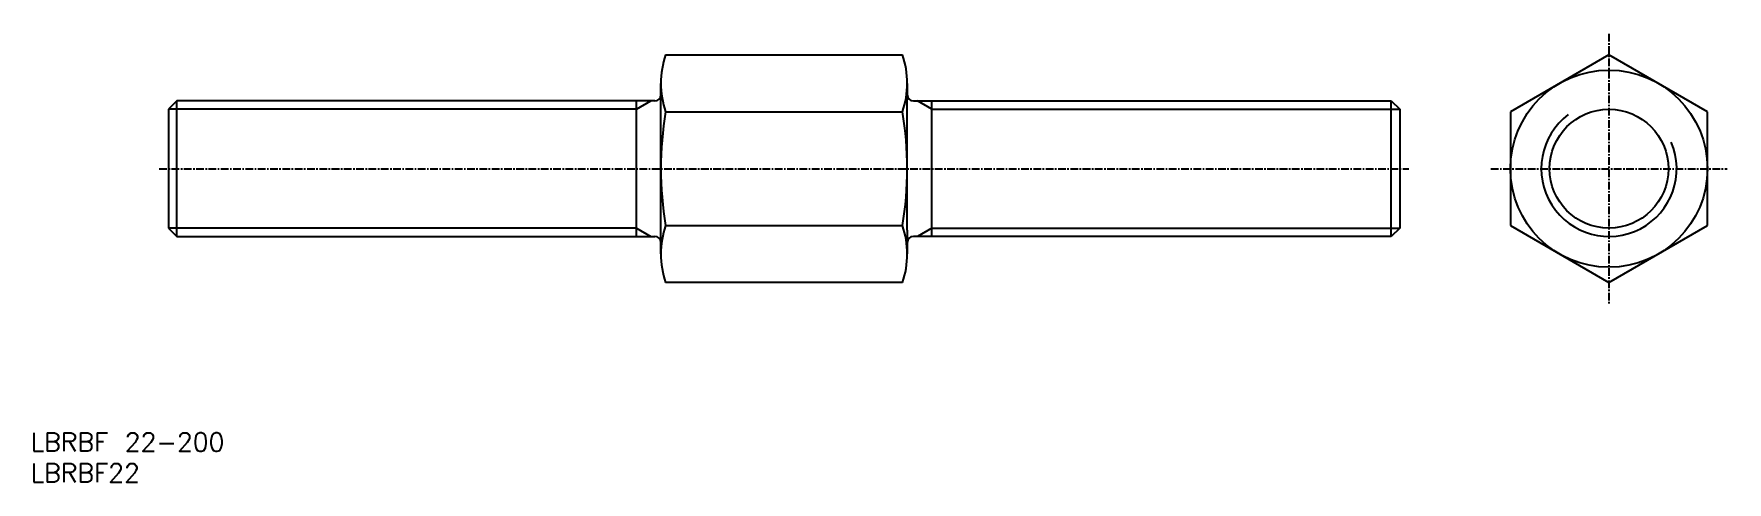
# Model space of a CAD drawing. Extents: x 1 to 276, y 0 to 73.
import ezdxf

# ---------------------------------------------------------------- set-up
doc = ezdxf.new("R2010")
doc.units = 0
doc.linetypes.add('CENTER', pattern=[2, 1.25, -0.25, 0.25, -0.25])
doc.layers.get('0').update_dxf_attribs({"linetype": 'CONTINUOUS'})
doc.layers.add('CENTER', color=1, linetype='CENTER')
doc.styles.get("Standard").update_dxf_attribs({"font": 'txt.shx'})

# ---------------------------------------------------------------- blocks, each defined once
blk = doc.blocks.new('*U7')
at = {"color": 7, "linetype": 'CONTINUOUS'}
blk.add_text('LBRBF22', height=3, dxfattribs=at).set_placement((0, 0))
blk = doc.blocks.new('*U8')
at = {"color": 7, "linetype": 'CONTINUOUS'}
blk.add_text('LBRBF 22-200', height=3, dxfattribs=at).set_placement((0, 5))

msp = doc.modelspace()

# ---------------------------------------------------------------- linework, layer by layer
at = {"color": 7, "linetype": 'CONTINUOUS'}
for p, q in [((103.14, 69.34), (141.63, 69.34)), ((256.39, 69.34), (240.39, 60.1)), ((272.39, 60.1), (256.39, 69.34)), ((102.39, 61.86), (102.39, 64.71)), ((142.39, 64.71), (142.39, 62.86)), ((142.39, 40.86), (142.39, 64.7)), ((23.74, 61.86), (22.39, 60.51)), ((101.04, 61.86), (23.74, 61.86)), ((23.74, 39.86), (23.74, 61.86)), ((98.39, 39.86), (98.39, 61.86)), ((101.39, 61.86), (101.04, 61.86)), ((102.39, 39.86), (102.39, 61.86)), ((143.39, 61.86), (143.73, 61.86)), ((143.73, 61.86), (221.03, 61.86)), ((146.39, 39.86), (146.39, 61.86)), ((221.03, 39.86), (221.03, 61.86)), ((221.03, 61.86), (222.39, 60.51)), ((22.39, 60.51), (22.39, 41.21)), ((103.14, 60.1), (141.63, 60.1)), ((222.39, 60.51), (222.39, 41.21)), ((240.39, 60.1), (240.39, 41.62)), ((272.39, 41.62), (272.39, 60.1)), ((103.14, 41.62), (141.63, 41.62)), ((240.39, 41.62), (256.39, 32.39)), ((256.39, 32.39), (272.39, 41.62)), ((22.39, 41.21), (23.74, 39.86)), ((23.74, 39.86), (101.39, 39.86)), ((102.39, 37.02), (102.39, 39.86)), ((142.39, 40.86), (142.39, 37.02)), ((221.03, 39.86), (143.39, 39.86)), ((222.39, 41.21), (221.03, 39.86)), ((141.63, 32.39), (103.14, 32.39))]:
    msp.add_line(p, q, dxfattribs=at)
at = {"color": 3, "linetype": 'CONTINUOUS'}
for p, q in [((98.39, 60.51), (100.73, 61.86)), ((146.39, 60.51), (144.04, 61.86)), ((98.39, 60.51), (22.39, 60.51)), ((146.39, 60.51), (222.39, 60.51)), ((98.39, 41.21), (22.39, 41.21)), ((98.39, 41.21), (100.73, 39.86)), ((146.39, 41.21), (144.04, 39.86)), ((146.39, 41.21), (222.39, 41.21))]:
    msp.add_line(p, q, dxfattribs=at)
at = {"color": 7, "linetype": 'CONTINUOUS'}
for radius in [16, 9.65]:
    msp.add_circle((256.39, 50.86), radius, dxfattribs=at)
for centre, radius, start, end in [((116.89, 64.71), 14.51, 161.4074, 180.0245), ((127.88, 64.71), 14.51, 359.9755, 18.5926), ((116.74, 64.7), 14.36, 179.976, 198.6908), ((128.03, 64.7), 14.36, 341.3092, 0.024), ((101.39, 62.86), 1, 270, 0), ((143.39, 62.86), 1, 180, 270), ((159.12, 50.86), 56.74, 170.6295, 189.3705), ((85.65, 50.86), 56.74, 350.6295, 9.3705), ((116.74, 37.02), 14.36, 161.3092, 180.024), ((128.03, 37.02), 14.36, 359.976, 18.6908), ((101.39, 38.86), 1, 0, 90), ((143.39, 38.86), 1, 90, 180), ((116.89, 37.01), 14.51, 179.9755, 198.5926), ((127.88, 37.01), 14.51, 341.4074, 0.0245)]:
    msp.add_arc(centre, radius, start, end, dxfattribs=at)
at = {"color": 3, "linetype": 'CONTINUOUS'}
msp.add_arc((256.39, 50.86), 11, 126.8945, 23.1055, dxfattribs=at)
at = {"layer": 'CENTER', "color": 1, "linetype": 'CENTER'}
for p, q in [((256.39, 72.73), (256.39, 28.99)), ((20.89, 50.86), (223.89, 50.86)), ((237.19, 50.86), (275.59, 50.86))]:
    msp.add_line(p, q, dxfattribs=at)

# ---------------------------------------------------------------- block references
at = {"color": 7, "linetype": 'CONTINUOUS'}
for name in ['*U8', '*U7']:
    msp.add_blockref(name, (0, 0), dxfattribs=at)

doc.saveas('drawing.dxf')
